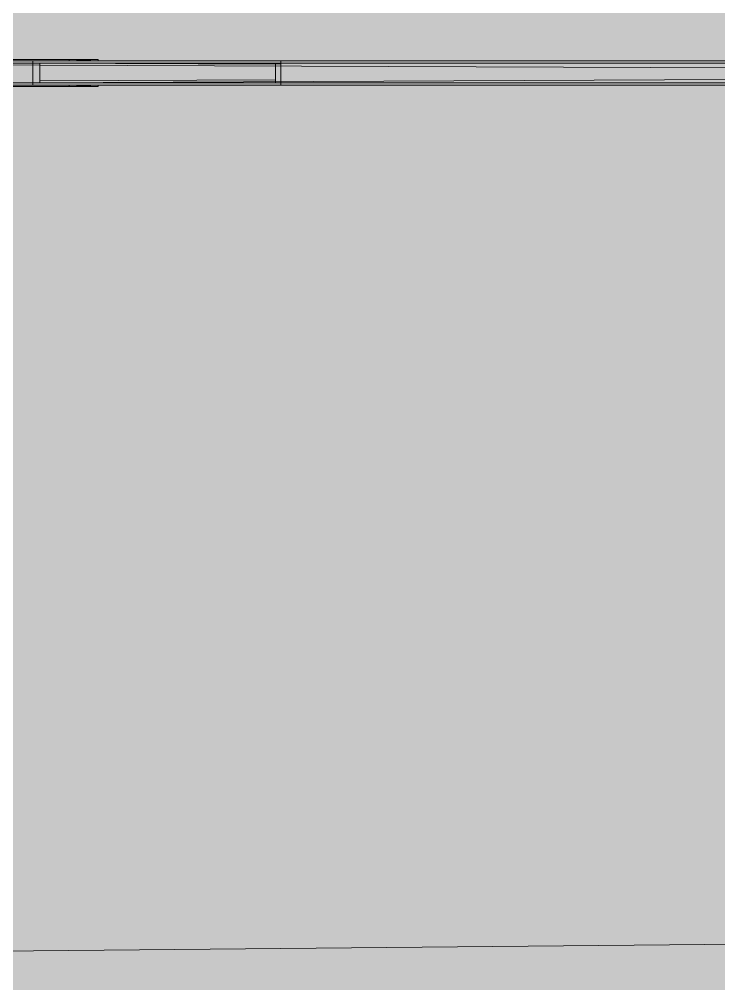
# Model space of a CAD drawing. Header units: millimetres. Extents: x 141848 to 1648660, y -821378 to -151356.
# Drawn here: x 429275 to 429962, y -271513 to -270565 of the extents above; entities that cross this region are included whole.
import ezdxf

# ---------------------------------------------------------------- set-up
doc = ezdxf.new("R2010")
doc.units = ezdxf.units.MM
doc.header["$MEASUREMENT"] = 0
doc.layers.add('Divers - Dessin général', color=7, linetype='Continuous')

# ---------------------------------------------------------------- blocks, each defined once
blk = doc.blocks.new('Dalle_31_2', base_point=(360547.96, -295062.57))
at = {"linetype": 'Continuous', "lineweight": 0, "true_color": 0x6f6f6f}
h = blk.add_hatch(color=8, dxfattribs=at)
h.paths.add_polyline_path([(360547.96, -295062.57), (487920.34, -293826.87), (487920.34, -270902.73), (487462.57, -270902.73), (472885.81, -271040.83), (472885.81, -271062.25, 0.001346), (472885.84, -271073.02), (472896.73, -273095.23, -0.414214), (470907.52, -275105.97), (462184.05, -275105.97, -0.005189), (462130.96, -275116.1), (454147.51, -275196.19), (438770.53, -275253.24, -0.386553), (436572.61, -273475.39, -0.025189), (436562.21, -273329.32), (436569.47, -267730.34, -0.098562), (436800.24, -266943.72), (436817.2, -266951.55, -0.258849), (438655, -265605.83), (438652.66, -265587.29), (439337.09, -265587.29), (439337.09, -265687.29), (439337.09, -270687.29), (469237.09, -270687.29), (469237.09, -265687.29), (470907.52, -265687.29), (472605.14, -265687.29), (472605.14, -163737.64), (371862.56, -163737.64), (371862.56, -271040.58), (371883.03, -271040.58), (371883.21, -272000.51), (371882.66, -272000.51, -0.409427), (367883.2, -275935.04), (360547.96, -275935.04)])
h.paths.add_polyline_path([(377135.1, -260639.95), (373845.1, -260639.95), (373845.1, -248364.95), (373845.1, -243089.97), (373845.1, -242189.97), (377135.1, -242189.97)], flags=0)
h.paths.add_polyline_path([(380202.95, -193810.57), (380202.95, -171995.57), (431505.8, -171995.57), (464309.56, -171995.57), (464309.56, -262265.57), (464309.56, -262365.57), (438593.7, -262350.57), (437925.55, -262350.57), (436549.59, -262350.57), (436549.59, -189810.57), (412055.06, -189810.57), (412055.06, -201780.57), (412055.06, -204495.57), (415454.07, -204495.57), (415454.07, -208495.57), (415454.07, -218295.57), (405655.06, -218295.57), (405655.06, -222495.57), (415474.56, -222495.57), (415474.56, -260810.57), (380202.95, -260810.57), (380202.95, -230015.57)], flags=0)
h.paths.add_polyline_path([(381436.56, -269433.91, -0.090319), (381558.29, -268727.62, -0.201449), (382612.16, -267592.74, -0.104211), (383417.52, -267415.06), (384017.5, -267409.37, -0.104045), (384824.87, -267571.24, -0.238255), (385983.78, -268953.32, -0.055189), (386036.36, -269390.33), (386038.45, -269611.44), (386050.57, -270890.27), (385792.1, -271892.76, -0.267949), (384069.6, -272909.12), (383469.63, -272914.81, -0.193717), (382078.77, -272370.19, -0.070569), (381728.18, -271931.26, -0.131652), (381450.77, -270933.85)], flags=0)
h.paths.add_polyline_path([(392016.51, -273452.05), (392030.01, -267377.82, -0.380557), (394016.51, -265609.83), (394094.23, -265609.83), (394094.23, -270609.83), (409094.23, -270609.83), (409094.23, -265609.83), (414055.71, -265609.83, -0.414214), (415555.71, -267109.83), (415555.71, -273660.7, -0.345502), (413836.8, -275433.43), (394027.27, -275599, -0.415791), (392016.51, -273599.03)], flags=0)
h.paths.add_polyline_path([(424209.61, -271504.08, -0.134474), (423930.47, -270484.94), (423930.47, -268984.94, -0.414214), (425930.47, -266984.94), (426530.47, -266984.94, -0.414214), (428530.47, -268984.94), (428530.47, -270484.94, -0.12882), (428273.55, -271465.58, -0.270936), (426530.47, -272484.94), (425930.47, -272484.94, -0.26498)], flags=0)
blk = doc.blocks.new('Forme_167_2')
at = {"color": 7, "linetype": 'Continuous', "lineweight": 20, "flags": 128}
for points in [[(429048.36, -270605.01), (429324.1, -270605.01)], [(429048.36, -270605.01), (429048.36, -270606.21)], [(429048.36, -270606.21), (429324.1, -270605.01)], [(429324.1, -270605.01), (429352.46, -270605.01)], [(429324.1, -270605.01), (429352.46, -270606.21)], [(429324.1, -270605.01), (429324.1, -270606.21)], [(429352.46, -270606.21), (429352.46, -270605.01)], [(429048.36, -270606.21), (429324.1, -270606.21)], [(429324.1, -270606.21), (429352.46, -270606.21)]]:
    blk.add_lwpolyline(points, dxfattribs=at)
blk = doc.blocks.new('Forme_169_2')
at = {"color": 7, "linetype": 'Continuous', "lineweight": 20, "flags": 128}
for points in [[(429295.3, -270608.61), (428768.83, -270608.61)], [(428768.83, -270608.61), (429295.3, -270610.6)], [(433839.09, -270608.61), (429295.3, -270608.61)], [(429295.3, -270610.6), (433839.09, -270627.81)], [(429320.3, -270608.61), (429526.8, -270608.61)], [(429295.3, -270627.81), (428768.83, -270627.81)], [(429295.3, -270625.95), (429526.8, -270625.08)], [(429295.3, -270627.81), (429526.8, -270627.81)], [(429295.3, -270627.81), (429495.06, -270627.81)], [(433839.09, -270627.81), (429295.3, -270627.81)]]:
    blk.add_lwpolyline(points, dxfattribs=at)
at = {"color": 212, "linetype": 'Continuous', "lineweight": 5, "true_color": 0xcb00cc, "flags": 128}
for points in [[(429526.8, -270608.61), (429320.3, -270608.61), (429295.3, -270608.61)], [(429295.3, -270608.61), (429295.3, -270610.6), (429295.3, -270627.81)], [(429526.8, -270627.81), (429526.8, -270625.08), (429526.8, -270608.61)], [(429295.3, -270627.81), (429495.06, -270627.81), (429526.8, -270627.81)]]:
    blk.add_lwpolyline(points, dxfattribs=at)
blk = doc.blocks.new('Forme_170_2')
at = {"color": 7, "linetype": 'Continuous', "lineweight": 20, "flags": 128}
for points in [[(428767.88, -270606.21), (429288.34, -270606.21)], [(429532.04, -270606.21), (429288.34, -270606.21)], [(429288.34, -270606.21), (429498.49, -270606.21)], [(429288.34, -270606.21), (433838.15, -270606.21)], [(429288.34, -270627.75), (433838.15, -270606.21)], [(429288.34, -270608.49), (429532.04, -270609.65)], [(428767.88, -270630.21), (429288.34, -270627.75)], [(428767.88, -270630.21), (429288.34, -270630.21)], [(429288.34, -270630.21), (433838.15, -270630.21)], [(429532.04, -270630.21), (429314.42, -270630.21)]]:
    blk.add_lwpolyline(points, dxfattribs=at)
at = {"color": 212, "linetype": 'Continuous', "lineweight": 5, "true_color": 0xcb00cc, "flags": 128}
for points in [[(429288.34, -270606.21), (429288.34, -270627.75), (429288.34, -270630.21)], [(429532.04, -270606.21), (429498.49, -270606.21), (429288.34, -270606.21)], [(429532.04, -270630.21), (429532.04, -270609.65), (429532.04, -270606.21)], [(429288.34, -270630.21), (429314.42, -270630.21), (429532.04, -270630.21)]]:
    blk.add_lwpolyline(points, dxfattribs=at)
blk = doc.blocks.new('Forme_171_2')
at = {"color": 7, "linetype": 'Continuous', "lineweight": 20, "flags": 128}
for points in [[(429048.36, -270630.21), (429324.1, -270630.21)], [(429048.36, -270630.21), (429048.36, -270631.41)], [(429048.36, -270631.41), (429324.1, -270630.21)], [(429048.36, -270631.41), (429324.1, -270631.41)], [(429324.1, -270630.21), (429352.46, -270630.21)], [(429324.1, -270630.21), (429352.46, -270631.41)], [(429324.1, -270630.21), (429324.1, -270631.41)], [(429324.1, -270631.41), (429352.46, -270631.41)], [(429352.46, -270631.41), (429352.46, -270630.21)]]:
    blk.add_lwpolyline(points, dxfattribs=at)

msp = doc.modelspace()

# ---------------------------------------------------------------- linework, layer by layer
at = {"layer": 'Divers - Dessin général', "color": 14, "linetype": 'Continuous', "lineweight": 5, "true_color": 0x990000}
msp.add_lwpolyline([(472905.195, -163437.635), (472885.813, -271067.638), (371555.907, -272027.634), (371538.537, -197317.635), (371535.195, -163437.635)], close=True, dxfattribs=at)

# ---------------------------------------------------------------- block references
at = {"color": 9, "linetype": 'Continuous', "lineweight": 5}
msp.add_blockref('Dalle_31_2', (360547.961, -295062.571), dxfattribs=at)
at = {"linetype": 'Continuous', "lineweight": 0}
for name in ['Forme_167_2', 'Forme_170_2', 'Forme_169_2', 'Forme_171_2']:
    msp.add_blockref(name, (0, 0), dxfattribs=at)

doc.saveas('drawing.dxf')
